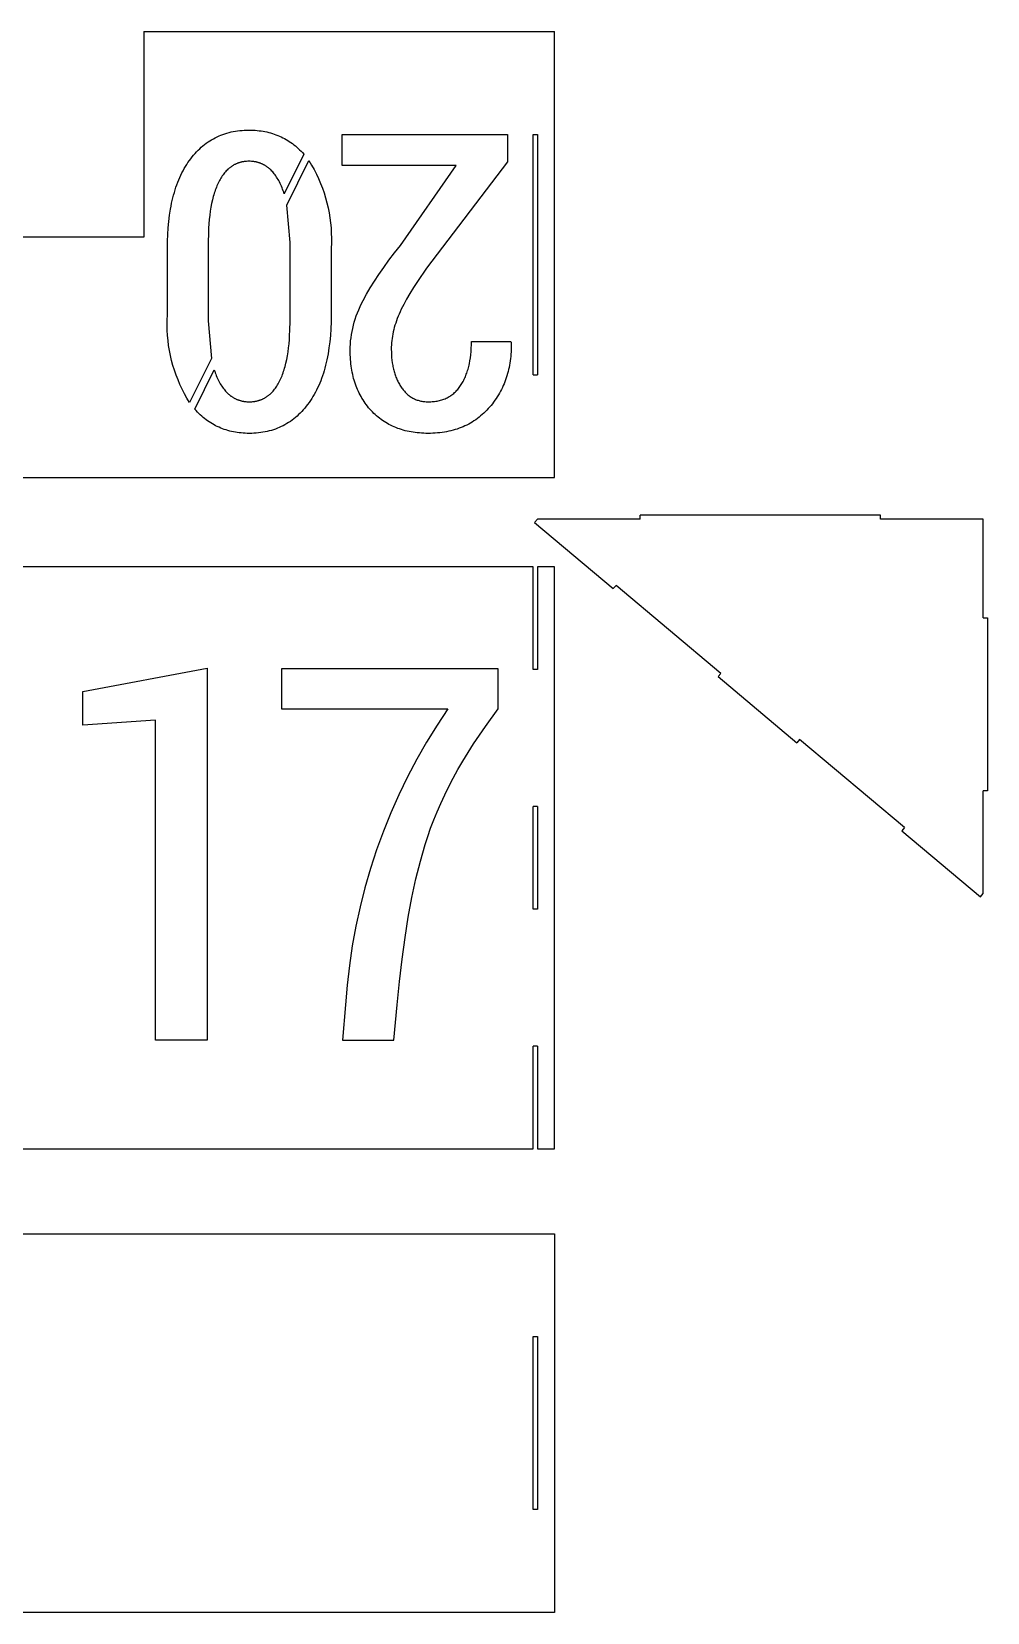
# Model space of a CAD drawing. Header units: inches. Extents: x -28 to 28, y 0 to 215.
# Drawn here: x -0.28 to 27.65, y 0.23 to 46.4 of the extents above; entities that cross this region are included whole.
import ezdxf

# ---------------------------------------------------------------- set-up
doc = ezdxf.new("R2010")
doc.units = ezdxf.units.IN
doc.header["$MEASUREMENT"] = 0
doc.layers.add('Linework', color=7, linetype='Continuous', true_color=0x000000)

msp = doc.modelspace()

# ---------------------------------------------------------------- linework, layer by layer
at = {"layer": 'Linework'}
for p, q in [((3, 46.397), (3, 40.397)), ((3, 46.397), (15, 46.397)), ((15, 33.374), (15, 46.397)), ((5.256, 43.374), (5.314, 43.396)), ((5.314, 43.396), (5.372, 43.416)), ((5.372, 43.416), (5.431, 43.434)), ((5.431, 43.434), (5.492, 43.451)), ((5.492, 43.451), (5.553, 43.466)), ((5.553, 43.466), (5.615, 43.479)), ((5.615, 43.479), (5.678, 43.49)), ((5.678, 43.49), (5.741, 43.5)), ((5.741, 43.5), (5.806, 43.507)), ((5.806, 43.507), (5.872, 43.513)), ((5.872, 43.513), (5.938, 43.518)), ((5.938, 43.518), (6.006, 43.52)), ((6.006, 43.52), (6.074, 43.521)), ((6.074, 43.521), (6.135, 43.521)), ((6.135, 43.521), (6.195, 43.519)), ((6.195, 43.519), (6.255, 43.515)), ((6.255, 43.515), (6.313, 43.51)), ((6.313, 43.51), (6.372, 43.504)), ((6.372, 43.504), (6.429, 43.497)), ((6.429, 43.497), (6.486, 43.488)), ((6.486, 43.488), (6.542, 43.477)), ((6.542, 43.477), (6.597, 43.466)), ((6.597, 43.466), (6.651, 43.453)), ((6.651, 43.453), (6.705, 43.438)), ((6.705, 43.438), (6.759, 43.423)), ((6.759, 43.423), (6.811, 43.405)), ((6.811, 43.405), (6.863, 43.387)), ((8.796, 43.397), (13.626, 43.397)), ((8.796, 42.487), (8.796, 43.397)), ((13.626, 43.397), (13.626, 42.599)), ((14.375, 36.374), (14.375, 43.397)), ((14.375, 43.397), (14.5, 43.397)), ((14.5, 43.397), (14.5, 36.374)), ((4.589, 42.934), (4.635, 42.978)), ((4.635, 42.978), (4.682, 43.021)), ((4.682, 43.021), (4.73, 43.062)), ((4.73, 43.062), (4.778, 43.101)), ((4.778, 43.101), (4.828, 43.138)), ((4.828, 43.138), (4.878, 43.174)), ((4.878, 43.174), (4.93, 43.208)), ((4.93, 43.208), (4.982, 43.24)), ((4.982, 43.24), (5.035, 43.27)), ((5.035, 43.27), (5.089, 43.299)), ((5.089, 43.299), (5.144, 43.326)), ((5.144, 43.326), (5.199, 43.351)), ((5.199, 43.351), (5.256, 43.374)), ((6.863, 43.387), (6.914, 43.367)), ((6.914, 43.367), (6.964, 43.346)), ((6.964, 43.346), (7.014, 43.323)), ((7.014, 43.323), (7.063, 43.299)), ((7.063, 43.299), (7.111, 43.274)), ((7.111, 43.274), (7.159, 43.247)), ((7.159, 43.247), (7.206, 43.219)), ((7.206, 43.219), (7.252, 43.19)), ((7.252, 43.19), (7.297, 43.159)), ((7.297, 43.159), (7.342, 43.126)), ((7.342, 43.126), (7.386, 43.093)), ((7.386, 43.093), (7.429, 43.058)), ((7.429, 43.058), (7.472, 43.022)), ((7.472, 43.022), (7.514, 42.984)), ((7.514, 42.984), (7.555, 42.945)), ((7.555, 42.945), (7.595, 42.904)), ((4.218, 42.458), (4.255, 42.517)), ((4.255, 42.517), (4.293, 42.575)), ((4.293, 42.575), (4.333, 42.631)), ((4.333, 42.631), (4.373, 42.686)), ((4.373, 42.686), (4.415, 42.739)), ((4.415, 42.739), (4.457, 42.79)), ((4.457, 42.79), (4.5, 42.84)), ((4.5, 42.84), (4.544, 42.888)), ((4.544, 42.888), (4.589, 42.934)), ((5.595, 42.479), (5.581, 42.47)), ((5.609, 42.488), (5.595, 42.479)), ((5.623, 42.496), (5.609, 42.488)), ((5.637, 42.504), (5.623, 42.496)), ((5.652, 42.512), (5.637, 42.504)), ((5.667, 42.519), (5.652, 42.512)), ((5.681, 42.526), (5.667, 42.519)), ((5.696, 42.533), (5.681, 42.526)), ((5.711, 42.54), (5.696, 42.533)), ((5.726, 42.546), (5.711, 42.54)), ((5.741, 42.552), (5.726, 42.546)), ((5.757, 42.558), (5.741, 42.552)), ((5.772, 42.563), (5.757, 42.558)), ((5.788, 42.568), (5.772, 42.563)), ((5.804, 42.573), (5.788, 42.568)), ((5.82, 42.578), (5.804, 42.573)), ((5.836, 42.582), (5.82, 42.578)), ((5.852, 42.586), (5.836, 42.582)), ((5.868, 42.59), (5.852, 42.586)), ((5.885, 42.593), (5.868, 42.59)), ((5.901, 42.596), (5.885, 42.593)), ((5.918, 42.599), (5.901, 42.596)), ((5.935, 42.601), (5.918, 42.599)), ((5.952, 42.604), (5.935, 42.601)), ((5.969, 42.605), (5.952, 42.604)), ((5.986, 42.607), (5.969, 42.605)), ((6.003, 42.608), (5.986, 42.607)), ((6.038, 42.61), (6.003, 42.608)), ((6.074, 42.611), (6.038, 42.61)), ((6.11, 42.61), (6.074, 42.611)), ((6.145, 42.608), (6.11, 42.61)), ((6.18, 42.605), (6.145, 42.608)), ((6.197, 42.604), (6.18, 42.605)), ((6.215, 42.601), (6.197, 42.604)), ((6.232, 42.599), (6.215, 42.601)), ((6.248, 42.596), (6.232, 42.599)), ((6.265, 42.593), (6.248, 42.596)), ((6.282, 42.59), (6.265, 42.593)), ((6.298, 42.586), (6.282, 42.59)), ((6.315, 42.582), (6.298, 42.586)), ((6.331, 42.578), (6.315, 42.582)), ((6.347, 42.573), (6.331, 42.578)), ((6.363, 42.568), (6.347, 42.573)), ((6.379, 42.563), (6.363, 42.568)), ((6.394, 42.558), (6.379, 42.563)), ((6.41, 42.552), (6.394, 42.558)), ((6.425, 42.546), (6.41, 42.552)), ((6.441, 42.54), (6.425, 42.546)), ((6.456, 42.533), (6.441, 42.54)), ((6.471, 42.526), (6.456, 42.533)), ((6.486, 42.519), (6.471, 42.526)), ((6.5, 42.511), (6.486, 42.519)), ((6.515, 42.503), (6.5, 42.511)), ((6.529, 42.495), (6.515, 42.503)), ((6.544, 42.487), (6.529, 42.495)), ((6.558, 42.478), (6.544, 42.487)), ((6.572, 42.469), (6.558, 42.478)), ((7.674, 42.819), (7.103, 41.661)), ((7.185, 41.328), (7.827, 42.629)), ((7.595, 42.904), (7.635, 42.863)), ((7.635, 42.863), (7.674, 42.819)), ((7.827, 42.629), (7.904, 42.501)), ((7.904, 42.501), (7.976, 42.37)), ((12.124, 42.487), (8.796, 42.487)), ((10.499, 40.151), (12.124, 42.487)), ((13.626, 42.599), (11.261, 39.489)), ((3.994, 41.999), (4.023, 42.069)), ((4.023, 42.069), (4.052, 42.138)), ((4.052, 42.138), (4.083, 42.205)), ((4.083, 42.205), (4.115, 42.27)), ((4.115, 42.27), (4.148, 42.334)), ((4.148, 42.334), (4.182, 42.397)), ((4.182, 42.397), (4.218, 42.458)), ((5.212, 42.048), (5.193, 42.011)), ((5.232, 42.083), (5.212, 42.048)), ((5.253, 42.118), (5.232, 42.083)), ((5.274, 42.151), (5.253, 42.118)), ((5.296, 42.184), (5.274, 42.151)), ((5.318, 42.215), (5.296, 42.184)), ((5.34, 42.244), (5.318, 42.215)), ((5.363, 42.273), (5.34, 42.244)), ((5.387, 42.301), (5.363, 42.273)), ((5.411, 42.327), (5.387, 42.301)), ((5.436, 42.352), (5.411, 42.327)), ((5.461, 42.376), (5.436, 42.352)), ((5.474, 42.388), (5.461, 42.376)), ((5.487, 42.399), (5.474, 42.388)), ((5.5, 42.41), (5.487, 42.399)), ((5.513, 42.421), (5.5, 42.41)), ((5.526, 42.431), (5.513, 42.421)), ((5.54, 42.441), (5.526, 42.431)), ((5.553, 42.451), (5.54, 42.441)), ((5.567, 42.461), (5.553, 42.451)), ((5.581, 42.47), (5.567, 42.461)), ((6.586, 42.46), (6.572, 42.469)), ((6.6, 42.45), (6.586, 42.46)), ((6.614, 42.441), (6.6, 42.45)), ((6.627, 42.43), (6.614, 42.441)), ((6.641, 42.42), (6.627, 42.43)), ((6.654, 42.409), (6.641, 42.42)), ((6.667, 42.398), (6.654, 42.409)), ((6.68, 42.387), (6.667, 42.398)), ((6.693, 42.375), (6.68, 42.387)), ((6.719, 42.351), (6.693, 42.375)), ((6.744, 42.326), (6.719, 42.351)), ((6.768, 42.299), (6.744, 42.326)), ((6.792, 42.272), (6.768, 42.299)), ((6.815, 42.243), (6.792, 42.272)), ((6.838, 42.213), (6.815, 42.243)), ((6.86, 42.181), (6.838, 42.213)), ((6.882, 42.149), (6.86, 42.181)), ((6.903, 42.115), (6.882, 42.149)), ((6.924, 42.081), (6.903, 42.115)), ((6.944, 42.045), (6.924, 42.081)), ((6.964, 42.008), (6.944, 42.045)), ((7.976, 42.37), (8.044, 42.238)), ((8.044, 42.238), (8.107, 42.103)), ((8.107, 42.103), (8.166, 41.965)), ((3.852, 41.546), (3.872, 41.625)), ((3.872, 41.625), (3.894, 41.703)), ((3.894, 41.703), (3.917, 41.779)), ((3.917, 41.779), (3.942, 41.854)), ((3.942, 41.854), (3.968, 41.927)), ((3.968, 41.927), (3.994, 41.999)), ((5.031, 41.579), (5.006, 41.48)), ((5.044, 41.627), (5.031, 41.579)), ((5.058, 41.675), (5.044, 41.627)), ((5.073, 41.721), (5.058, 41.675)), ((5.089, 41.765), (5.073, 41.721)), ((5.104, 41.809), (5.089, 41.765)), ((5.121, 41.852), (5.104, 41.809)), ((5.138, 41.893), (5.121, 41.852)), ((5.156, 41.933), (5.138, 41.893)), ((5.174, 41.973), (5.156, 41.933)), ((5.193, 42.011), (5.174, 41.973)), ((6.984, 41.966), (6.964, 42.008)), ((7.004, 41.923), (6.984, 41.966)), ((7.023, 41.881), (7.004, 41.923)), ((7.041, 41.837), (7.023, 41.881)), ((7.058, 41.794), (7.041, 41.837)), ((7.074, 41.75), (7.058, 41.794)), ((7.089, 41.706), (7.074, 41.75)), ((7.103, 41.661), (7.089, 41.706)), ((8.166, 41.965), (8.219, 41.826)), ((8.219, 41.826), (8.268, 41.686)), ((8.268, 41.686), (8.312, 41.543)), ((3.754, 41.038), (3.781, 41.213)), ((3.781, 41.213), (3.797, 41.299)), ((3.797, 41.299), (3.814, 41.383)), ((3.814, 41.383), (3.832, 41.465)), ((3.832, 41.465), (3.852, 41.546)), ((4.944, 41.153), (4.929, 41.035)), ((4.962, 41.266), (4.944, 41.153)), ((4.983, 41.375), (4.962, 41.266)), ((5.006, 41.48), (4.983, 41.375)), ((7.274, 40.234), (7.185, 41.328)), ((8.312, 41.543), (8.351, 41.399)), ((8.351, 41.399), (8.385, 41.254)), ((8.385, 41.254), (8.414, 41.108)), ((8.414, 41.108), (8.438, 40.961)), ((3.701, 40.474), (3.714, 40.668)), ((3.714, 40.668), (3.731, 40.856)), ((3.731, 40.856), (3.754, 41.038)), ((4.896, 40.655), (4.89, 40.519)), ((4.905, 40.786), (4.896, 40.655)), ((4.916, 40.913), (4.905, 40.786)), ((4.929, 41.035), (4.916, 40.913)), ((8.438, 40.961), (8.457, 40.813)), ((8.457, 40.813), (8.471, 40.664)), ((8.471, 40.664), (8.48, 40.515)), ((0, 40.397), (-3, 40.397)), ((3, 40.397), (0, 40.397)), ((3.691, 40.068), (3.694, 40.275)), ((3.694, 40.275), (3.701, 40.474)), ((4.89, 40.519), (4.886, 40.234)), ((4.886, 40.234), (4.886, 37.952)), ((7.274, 37.952), (7.274, 40.234)), ((8.481, 40.217), (8.474, 40.068)), ((8.48, 40.515), (8.483, 40.366)), ((8.483, 40.366), (8.481, 40.217)), ((3.691, 38.123), (3.691, 40.068)), ((8.474, 40.068), (8.474, 38.123)), ((10.01, 39.51), (10.162, 39.718)), ((10.162, 39.718), (10.325, 39.932)), ((10.325, 39.932), (10.499, 40.151)), ((9.737, 39.108), (9.868, 39.306)), ((9.868, 39.306), (10.01, 39.51)), ((11.261, 39.489), (10.996, 39.102)), ((9.507, 38.728), (9.617, 38.916)), ((9.617, 38.916), (9.737, 39.108)), ((10.88, 38.921), (10.774, 38.749)), ((10.996, 39.102), (10.88, 38.921)), ((9.28, 38.276), (9.32, 38.366)), ((9.32, 38.366), (9.362, 38.456)), ((9.362, 38.456), (9.408, 38.546)), ((9.408, 38.546), (9.507, 38.728)), ((10.558, 38.358), (10.522, 38.287)), ((10.596, 38.432), (10.558, 38.358)), ((10.679, 38.586), (10.596, 38.432)), ((10.774, 38.749), (10.679, 38.586)), ((3.683, 37.825), (3.685, 37.974)), ((3.685, 37.974), (3.691, 38.123)), ((4.886, 37.952), (4.976, 36.854)), ((7.269, 37.669), (7.274, 37.952)), ((8.472, 37.919), (8.464, 37.72)), ((8.474, 38.123), (8.472, 37.919)), ((9.126, 37.822), (9.151, 37.913)), ((9.151, 37.913), (9.179, 38.004)), ((9.179, 38.004), (9.21, 38.095)), ((9.21, 38.095), (9.243, 38.185)), ((9.243, 38.185), (9.28, 38.276)), ((10.361, 37.887), (10.34, 37.822)), ((10.383, 37.953), (10.361, 37.887)), ((10.407, 38.018), (10.383, 37.953)), ((10.433, 38.084), (10.407, 38.018)), ((10.46, 38.15), (10.433, 38.084)), ((10.49, 38.217), (10.46, 38.15)), ((10.522, 38.287), (10.49, 38.217)), ((3.687, 37.676), (3.683, 37.825)), ((3.695, 37.527), (3.687, 37.676)), ((3.709, 37.379), (3.695, 37.527)), ((7.244, 37.279), (7.255, 37.405)), ((7.255, 37.405), (7.263, 37.535)), ((7.263, 37.535), (7.269, 37.669)), ((8.452, 37.527), (8.434, 37.34)), ((8.464, 37.72), (8.452, 37.527)), ((9.045, 37.365), (9.056, 37.457)), ((9.056, 37.457), (9.069, 37.548)), ((9.069, 37.548), (9.085, 37.64)), ((9.085, 37.64), (9.104, 37.731)), ((9.104, 37.731), (9.126, 37.822)), ((10.255, 37.438), (10.247, 37.374)), ((10.265, 37.501), (10.255, 37.438)), ((10.276, 37.565), (10.265, 37.501)), ((10.289, 37.629), (10.276, 37.565)), ((10.305, 37.693), (10.289, 37.629)), ((10.321, 37.758), (10.305, 37.693)), ((10.34, 37.822), (10.321, 37.758)), ((3.728, 37.231), (3.709, 37.379)), ((3.752, 37.084), (3.728, 37.231)), ((3.781, 36.938), (3.752, 37.084)), ((3.815, 36.793), (3.781, 36.938)), ((7.198, 36.928), (7.216, 37.041)), ((7.216, 37.041), (7.231, 37.158)), ((7.231, 37.158), (7.244, 37.279)), ((8.384, 36.984), (8.368, 36.899)), ((8.411, 37.159), (8.384, 36.984)), ((8.434, 37.34), (8.411, 37.159)), ((9.032, 37.089), (9.034, 37.181)), ((9.033, 37.021), (9.032, 37.089)), ((9.035, 36.953), (9.033, 37.021)), ((9.034, 37.181), (9.038, 37.273)), ((9.038, 36.887), (9.035, 36.953)), ((9.038, 37.273), (9.045, 37.365)), ((10.236, 37.249), (10.233, 37.186)), ((10.233, 37.186), (10.233, 37.124)), ((10.233, 37.124), (10.234, 37.04)), ((10.234, 37.04), (10.237, 36.958)), ((10.241, 37.311), (10.236, 37.249)), ((10.237, 36.958), (10.243, 36.878)), ((10.247, 37.374), (10.241, 37.311)), ((12.543, 36.872), (12.554, 36.962)), ((12.554, 36.962), (12.563, 37.055)), ((12.563, 37.055), (12.569, 37.15)), ((12.569, 37.15), (12.573, 37.248)), ((12.573, 37.248), (12.574, 37.349)), ((12.574, 37.349), (13.727, 37.349)), ((13.729, 36.978), (13.724, 36.912)), ((13.727, 37.349), (13.739, 37.319)), ((13.734, 37.045), (13.729, 36.978)), ((13.737, 37.113), (13.734, 37.045)), ((13.739, 37.181), (13.737, 37.113)), ((13.739, 37.319), (13.739, 37.25)), ((13.739, 37.25), (13.739, 37.181)), ((3.854, 36.649), (3.815, 36.793)), ((3.898, 36.506), (3.854, 36.649)), ((3.947, 36.365), (3.898, 36.506)), ((4.976, 36.854), (4.339, 35.563)), ((4.491, 35.371), (5.059, 36.522)), ((5.059, 36.522), (5.073, 36.479)), ((5.073, 36.479), (5.088, 36.435)), ((7.073, 36.432), (7.088, 36.476)), ((7.088, 36.476), (7.103, 36.522)), ((7.103, 36.522), (7.117, 36.569)), ((7.117, 36.569), (7.13, 36.617)), ((7.13, 36.617), (7.155, 36.716)), ((7.155, 36.716), (7.178, 36.82)), ((7.178, 36.82), (7.198, 36.928)), ((8.271, 36.495), (8.247, 36.419)), ((8.293, 36.573), (8.271, 36.495)), ((8.313, 36.652), (8.293, 36.573)), ((8.333, 36.733), (8.313, 36.652)), ((8.351, 36.815), (8.333, 36.733)), ((8.368, 36.899), (8.351, 36.815)), ((9.042, 36.822), (9.038, 36.887)), ((9.047, 36.757), (9.042, 36.822)), ((9.054, 36.693), (9.047, 36.757)), ((9.062, 36.631), (9.054, 36.693)), ((9.071, 36.568), (9.062, 36.631)), ((9.081, 36.507), (9.071, 36.568)), ((9.092, 36.447), (9.081, 36.507)), ((10.243, 36.878), (10.25, 36.8)), ((10.25, 36.8), (10.261, 36.724)), ((10.261, 36.724), (10.273, 36.649)), ((10.273, 36.649), (10.28, 36.613)), ((10.28, 36.613), (10.287, 36.577)), ((10.287, 36.577), (10.296, 36.542)), ((10.296, 36.542), (10.304, 36.507)), ((10.304, 36.507), (10.313, 36.472)), ((10.313, 36.472), (10.323, 36.439)), ((12.45, 36.463), (12.462, 36.501)), ((12.462, 36.501), (12.474, 36.539)), ((12.474, 36.539), (12.485, 36.579)), ((12.485, 36.579), (12.495, 36.618)), ((12.495, 36.618), (12.504, 36.659)), ((12.504, 36.659), (12.513, 36.7)), ((12.513, 36.7), (12.529, 36.785)), ((12.529, 36.785), (12.543, 36.872)), ((13.661, 36.53), (13.646, 36.469)), ((13.675, 36.592), (13.661, 36.53)), ((13.687, 36.655), (13.675, 36.592)), ((13.698, 36.718), (13.687, 36.655)), ((13.708, 36.782), (13.698, 36.718)), ((13.716, 36.847), (13.708, 36.782)), ((13.724, 36.912), (13.716, 36.847)), ((4.001, 36.226), (3.947, 36.365)), ((4.059, 36.089), (4.001, 36.226)), ((4.122, 35.954), (4.059, 36.089)), ((5.088, 36.435), (5.103, 36.393)), ((5.103, 36.393), (5.12, 36.35)), ((5.12, 36.35), (5.138, 36.308)), ((5.138, 36.308), (5.156, 36.266)), ((5.156, 36.266), (5.176, 36.225)), ((5.176, 36.225), (5.196, 36.184)), ((5.196, 36.184), (5.216, 36.147)), ((5.216, 36.147), (5.236, 36.112)), ((5.236, 36.112), (5.257, 36.077)), ((5.257, 36.077), (5.278, 36.044)), ((5.278, 36.044), (5.3, 36.012)), ((5.3, 36.012), (5.322, 35.981)), ((6.846, 35.983), (6.868, 36.014)), ((6.868, 36.014), (6.889, 36.046)), ((6.889, 36.046), (6.91, 36.08)), ((6.91, 36.08), (6.931, 36.114)), ((6.931, 36.114), (6.95, 36.15)), ((6.95, 36.15), (6.97, 36.187)), ((6.97, 36.187), (6.988, 36.225)), ((6.988, 36.225), (7.007, 36.264)), ((7.007, 36.264), (7.024, 36.304)), ((7.024, 36.304), (7.041, 36.346)), ((7.041, 36.346), (7.057, 36.388)), ((7.057, 36.388), (7.073, 36.432)), ((8.112, 36.06), (8.081, 35.993)), ((8.141, 36.129), (8.112, 36.06)), ((8.17, 36.199), (8.141, 36.129)), ((8.197, 36.271), (8.17, 36.199)), ((8.223, 36.344), (8.197, 36.271)), ((8.247, 36.419), (8.223, 36.344)), ((9.105, 36.387), (9.092, 36.447)), ((9.118, 36.328), (9.105, 36.387)), ((9.133, 36.271), (9.118, 36.328)), ((9.149, 36.214), (9.133, 36.271)), ((9.167, 36.157), (9.149, 36.214)), ((9.185, 36.102), (9.167, 36.157)), ((9.205, 36.047), (9.185, 36.102)), ((9.226, 35.994), (9.205, 36.047)), ((10.323, 36.439), (10.334, 36.405)), ((10.334, 36.405), (10.345, 36.372)), ((10.345, 36.372), (10.356, 36.34)), ((10.356, 36.34), (10.368, 36.308)), ((10.368, 36.308), (10.381, 36.276)), ((10.381, 36.276), (10.394, 36.245)), ((10.394, 36.245), (10.408, 36.215)), ((10.408, 36.215), (10.422, 36.185)), ((10.422, 36.185), (10.437, 36.156)), ((10.437, 36.156), (10.452, 36.127)), ((10.452, 36.127), (10.468, 36.098)), ((10.468, 36.098), (10.485, 36.07)), ((10.485, 36.07), (10.502, 36.042)), ((10.502, 36.042), (10.519, 36.015)), ((10.519, 36.015), (10.537, 35.989)), ((12.217, 36.002), (12.237, 36.031)), ((12.237, 36.031), (12.258, 36.06)), ((12.258, 36.06), (12.277, 36.09)), ((12.277, 36.09), (12.296, 36.12)), ((12.296, 36.12), (12.314, 36.151)), ((12.314, 36.151), (12.332, 36.183)), ((12.332, 36.183), (12.349, 36.216)), ((12.349, 36.216), (12.365, 36.249)), ((12.365, 36.249), (12.381, 36.283)), ((12.381, 36.283), (12.396, 36.318)), ((12.396, 36.318), (12.41, 36.353)), ((12.41, 36.353), (12.424, 36.389)), ((12.424, 36.389), (12.438, 36.425)), ((12.438, 36.425), (12.45, 36.463)), ((13.503, 36.059), (13.477, 36.003)), ((13.527, 36.115), (13.503, 36.059)), ((13.55, 36.172), (13.527, 36.115)), ((13.572, 36.23), (13.55, 36.172)), ((13.592, 36.289), (13.572, 36.23)), ((13.611, 36.348), (13.592, 36.289)), ((13.629, 36.408), (13.611, 36.348)), ((13.646, 36.469), (13.629, 36.408)), ((14.375, 36.374), (14.5, 36.374)), ((4.19, 35.821), (4.122, 35.954)), ((4.262, 35.691), (4.19, 35.821)), ((4.339, 35.563), (4.262, 35.691)), ((5.322, 35.981), (5.345, 35.951)), ((5.345, 35.951), (5.368, 35.923)), ((5.368, 35.923), (5.392, 35.895)), ((5.392, 35.895), (5.416, 35.869)), ((5.416, 35.869), (5.441, 35.844)), ((5.441, 35.844), (5.467, 35.82)), ((5.467, 35.82), (5.48, 35.809)), ((5.48, 35.809), (5.493, 35.797)), ((5.493, 35.797), (5.506, 35.786)), ((5.506, 35.786), (5.519, 35.776)), ((5.519, 35.776), (5.532, 35.765)), ((5.532, 35.765), (5.546, 35.755)), ((5.546, 35.755), (5.56, 35.746)), ((5.56, 35.746), (5.574, 35.736)), ((5.574, 35.736), (5.588, 35.727)), ((5.588, 35.727), (5.602, 35.718)), ((5.602, 35.718), (5.616, 35.709)), ((5.616, 35.709), (5.63, 35.701)), ((5.63, 35.701), (5.645, 35.693)), ((5.645, 35.693), (5.659, 35.685)), ((5.659, 35.685), (5.674, 35.678)), ((5.674, 35.678), (5.689, 35.671)), ((5.689, 35.671), (5.704, 35.664)), ((5.704, 35.664), (5.719, 35.657)), ((5.719, 35.657), (5.734, 35.651)), ((5.734, 35.651), (5.75, 35.645)), ((5.75, 35.645), (5.765, 35.639)), ((5.765, 35.639), (5.781, 35.634)), ((5.781, 35.634), (5.797, 35.629)), ((5.797, 35.629), (5.813, 35.624)), ((5.813, 35.624), (5.829, 35.62)), ((5.829, 35.62), (5.845, 35.615)), ((5.845, 35.615), (5.861, 35.611)), ((5.861, 35.611), (5.878, 35.608)), ((5.878, 35.608), (5.895, 35.604)), ((5.895, 35.604), (5.911, 35.601)), ((5.911, 35.601), (5.928, 35.599)), ((5.928, 35.599), (5.945, 35.596)), ((5.945, 35.596), (5.962, 35.594)), ((5.962, 35.594), (5.98, 35.592)), ((5.98, 35.592), (6.014, 35.589)), ((6.014, 35.589), (6.05, 35.587)), ((6.05, 35.587), (6.086, 35.587)), ((6.086, 35.587), (6.122, 35.587)), ((6.122, 35.587), (6.157, 35.589)), ((6.157, 35.589), (6.192, 35.592)), ((6.192, 35.592), (6.209, 35.594)), ((6.209, 35.594), (6.226, 35.596)), ((6.226, 35.596), (6.243, 35.599)), ((6.243, 35.599), (6.26, 35.601)), ((6.26, 35.601), (6.277, 35.605)), ((6.277, 35.605), (6.293, 35.608)), ((6.293, 35.608), (6.31, 35.612)), ((6.31, 35.612), (6.326, 35.615)), ((6.326, 35.615), (6.342, 35.62)), ((6.342, 35.62), (6.358, 35.624)), ((6.358, 35.624), (6.374, 35.629)), ((6.374, 35.629), (6.39, 35.634)), ((6.39, 35.634), (6.406, 35.64)), ((6.406, 35.64), (6.421, 35.645)), ((6.421, 35.645), (6.436, 35.651)), ((6.436, 35.651), (6.452, 35.658)), ((6.452, 35.658), (6.467, 35.664)), ((6.467, 35.664), (6.482, 35.671)), ((6.482, 35.671), (6.497, 35.678)), ((6.497, 35.678), (6.511, 35.686)), ((6.511, 35.686), (6.526, 35.694)), ((6.526, 35.694), (6.54, 35.702)), ((6.54, 35.702), (6.554, 35.71)), ((6.554, 35.71), (6.569, 35.719)), ((6.569, 35.719), (6.583, 35.728)), ((6.583, 35.728), (6.596, 35.737)), ((6.596, 35.737), (6.61, 35.746)), ((6.61, 35.746), (6.624, 35.756)), ((6.624, 35.756), (6.637, 35.766)), ((6.637, 35.766), (6.651, 35.777)), ((6.651, 35.777), (6.664, 35.787)), ((6.664, 35.787), (6.677, 35.798)), ((6.677, 35.798), (6.69, 35.81)), ((6.69, 35.81), (6.703, 35.821)), ((6.703, 35.821), (6.715, 35.833)), ((6.715, 35.833), (6.728, 35.845)), ((6.728, 35.845), (6.753, 35.87)), ((6.753, 35.87), (6.777, 35.897)), ((6.777, 35.897), (6.8, 35.924)), ((6.8, 35.924), (6.823, 35.953)), ((6.823, 35.953), (6.846, 35.983)), ((7.83, 35.563), (7.789, 35.508)), ((7.87, 35.62), (7.83, 35.563)), ((7.908, 35.678), (7.87, 35.62)), ((7.945, 35.738), (7.908, 35.678)), ((7.981, 35.8), (7.945, 35.738)), ((8.016, 35.863), (7.981, 35.8)), ((8.049, 35.927), (8.016, 35.863)), ((8.081, 35.993), (8.049, 35.927)), ((9.248, 35.941), (9.226, 35.994)), ((9.271, 35.889), (9.248, 35.941)), ((9.296, 35.838), (9.271, 35.889)), ((9.322, 35.787), (9.296, 35.838)), ((9.348, 35.738), (9.322, 35.787)), ((9.376, 35.689), (9.348, 35.738)), ((9.406, 35.641), (9.376, 35.689)), ((9.436, 35.594), (9.406, 35.641)), ((9.468, 35.548), (9.436, 35.594)), ((9.501, 35.503), (9.468, 35.548)), ((10.537, 35.989), (10.556, 35.964)), ((10.556, 35.964), (10.575, 35.939)), ((10.575, 35.939), (10.594, 35.915)), ((10.594, 35.915), (10.614, 35.892)), ((10.614, 35.892), (10.634, 35.87)), ((10.634, 35.87), (10.655, 35.848)), ((10.655, 35.848), (10.676, 35.828)), ((10.676, 35.828), (10.698, 35.808)), ((10.698, 35.808), (10.72, 35.789)), ((10.72, 35.789), (10.742, 35.771)), ((10.742, 35.771), (10.765, 35.754)), ((10.765, 35.754), (10.788, 35.738)), ((10.788, 35.738), (10.811, 35.722)), ((10.811, 35.722), (10.836, 35.708)), ((10.836, 35.708), (10.86, 35.694)), ((10.86, 35.694), (10.885, 35.681)), ((10.885, 35.681), (10.91, 35.669)), ((10.91, 35.669), (10.936, 35.658)), ((10.936, 35.658), (10.962, 35.647)), ((10.962, 35.647), (10.989, 35.637)), ((10.989, 35.637), (11.016, 35.629)), ((11.016, 35.629), (11.043, 35.621)), ((11.043, 35.621), (11.071, 35.614)), ((11.071, 35.614), (11.099, 35.607)), ((11.099, 35.607), (11.128, 35.602)), ((11.128, 35.602), (11.157, 35.597)), ((11.157, 35.597), (11.186, 35.593)), ((11.186, 35.593), (11.216, 35.591)), ((11.216, 35.591), (11.247, 35.588)), ((11.247, 35.588), (11.277, 35.587)), ((11.277, 35.587), (11.309, 35.587)), ((11.309, 35.587), (11.348, 35.587)), ((11.348, 35.587), (11.386, 35.589)), ((11.386, 35.589), (11.424, 35.591)), ((11.424, 35.591), (11.462, 35.594)), ((11.462, 35.594), (11.499, 35.598)), ((11.499, 35.598), (11.535, 35.603)), ((11.535, 35.603), (11.57, 35.609)), ((11.57, 35.609), (11.605, 35.616)), ((11.605, 35.616), (11.639, 35.624)), ((11.639, 35.624), (11.673, 35.633)), ((11.673, 35.633), (11.706, 35.643)), ((11.706, 35.643), (11.739, 35.653)), ((11.739, 35.653), (11.77, 35.665)), ((11.77, 35.665), (11.802, 35.677)), ((11.802, 35.677), (11.832, 35.691)), ((11.832, 35.691), (11.862, 35.705)), ((11.862, 35.705), (11.891, 35.72)), ((11.891, 35.72), (11.92, 35.736)), ((11.92, 35.736), (11.948, 35.754)), ((11.948, 35.754), (11.976, 35.772)), ((11.976, 35.772), (12.003, 35.79)), ((12.003, 35.79), (12.029, 35.81)), ((12.029, 35.81), (12.055, 35.831)), ((12.055, 35.831), (12.08, 35.853)), ((12.08, 35.853), (12.104, 35.875)), ((12.104, 35.875), (12.128, 35.899)), ((12.128, 35.899), (12.151, 35.924)), ((12.151, 35.924), (12.173, 35.949)), ((12.173, 35.949), (12.195, 35.975)), ((12.195, 35.975), (12.217, 36.002)), ((13.223, 35.58), (13.185, 35.53)), ((13.259, 35.631), (13.223, 35.58)), ((13.294, 35.682), (13.259, 35.631)), ((13.328, 35.734), (13.294, 35.682)), ((13.361, 35.786), (13.328, 35.734)), ((13.392, 35.839), (13.361, 35.786)), ((13.421, 35.893), (13.392, 35.839)), ((13.45, 35.948), (13.421, 35.893)), ((13.477, 36.003), (13.45, 35.948)), ((4.53, 35.328), (4.491, 35.371)), ((4.57, 35.286), (4.53, 35.328)), ((4.61, 35.245), (4.57, 35.286)), ((4.651, 35.206), (4.61, 35.245)), ((4.693, 35.168), (4.651, 35.206)), ((4.736, 35.131), (4.693, 35.168)), ((4.779, 35.096), (4.736, 35.131)), ((4.823, 35.062), (4.779, 35.096)), ((7.383, 35.089), (7.333, 35.051)), ((7.431, 35.129), (7.383, 35.089)), ((7.479, 35.17), (7.431, 35.129)), ((7.526, 35.213), (7.479, 35.17)), ((7.572, 35.258), (7.526, 35.213)), ((7.617, 35.304), (7.572, 35.258)), ((7.662, 35.352), (7.617, 35.304)), ((7.705, 35.403), (7.662, 35.352)), ((7.748, 35.454), (7.705, 35.403)), ((7.789, 35.508), (7.748, 35.454)), ((9.535, 35.458), (9.501, 35.503)), ((9.57, 35.414), (9.535, 35.458)), ((9.607, 35.372), (9.57, 35.414)), ((9.644, 35.33), (9.607, 35.372)), ((9.683, 35.289), (9.644, 35.33)), ((9.722, 35.249), (9.683, 35.289)), ((9.763, 35.211), (9.722, 35.249)), ((9.804, 35.174), (9.763, 35.211)), ((9.846, 35.138), (9.804, 35.174)), ((9.889, 35.104), (9.846, 35.138)), ((9.933, 35.07), (9.889, 35.104)), ((12.748, 35.097), (12.698, 35.061)), ((12.796, 35.134), (12.748, 35.097)), ((12.843, 35.172), (12.796, 35.134)), ((12.889, 35.212), (12.843, 35.172)), ((12.934, 35.253), (12.889, 35.212)), ((12.979, 35.296), (12.934, 35.253)), ((13.022, 35.34), (12.979, 35.296)), ((13.064, 35.386), (13.022, 35.34)), ((13.106, 35.433), (13.064, 35.386)), ((13.146, 35.481), (13.106, 35.433)), ((13.185, 35.53), (13.146, 35.481)), ((4.867, 35.03), (4.823, 35.062)), ((4.913, 34.999), (4.867, 35.03)), ((4.959, 34.969), (4.913, 34.999)), ((5.006, 34.941), (4.959, 34.969)), ((5.053, 34.914), (5.006, 34.941)), ((5.101, 34.888), (5.053, 34.914)), ((5.15, 34.864), (5.101, 34.888)), ((5.199, 34.841), (5.15, 34.864)), ((5.25, 34.82), (5.199, 34.841)), ((5.3, 34.8), (5.25, 34.82)), ((5.352, 34.781), (5.3, 34.8)), ((5.404, 34.764), (5.352, 34.781)), ((5.457, 34.748), (5.404, 34.764)), ((5.511, 34.733), (5.457, 34.748)), ((5.565, 34.72), (5.511, 34.733)), ((5.62, 34.709), (5.565, 34.72)), ((5.676, 34.698), (5.62, 34.709)), ((5.733, 34.689), (5.676, 34.698)), ((5.79, 34.682), (5.733, 34.689)), ((5.847, 34.675), (5.79, 34.682)), ((5.906, 34.671), (5.847, 34.675)), ((5.965, 34.667), (5.906, 34.671)), ((6.025, 34.665), (5.965, 34.667)), ((6.086, 34.664), (6.025, 34.665)), ((6.154, 34.665), (6.086, 34.664)), ((6.221, 34.668), (6.154, 34.665)), ((6.288, 34.672), (6.221, 34.668)), ((6.354, 34.678), (6.288, 34.672)), ((6.418, 34.686), (6.354, 34.678)), ((6.482, 34.696), (6.418, 34.686)), ((6.545, 34.707), (6.482, 34.696)), ((6.607, 34.721), (6.545, 34.707)), ((6.668, 34.736), (6.607, 34.721)), ((6.729, 34.752), (6.668, 34.736)), ((6.788, 34.771), (6.729, 34.752)), ((6.847, 34.791), (6.788, 34.771)), ((6.904, 34.813), (6.847, 34.791)), ((6.961, 34.836), (6.904, 34.813)), ((7.017, 34.862), (6.961, 34.836)), ((7.072, 34.889), (7.017, 34.862)), ((7.126, 34.918), (7.072, 34.889)), ((7.179, 34.949), (7.126, 34.918)), ((7.231, 34.981), (7.179, 34.949)), ((7.283, 35.015), (7.231, 34.981)), ((7.333, 35.051), (7.283, 35.015)), ((9.978, 35.039), (9.933, 35.07)), ((10.023, 35.008), (9.978, 35.039)), ((10.07, 34.979), (10.023, 35.008)), ((10.117, 34.951), (10.07, 34.979)), ((10.165, 34.924), (10.117, 34.951)), ((10.214, 34.899), (10.165, 34.924)), ((10.264, 34.875), (10.214, 34.899)), ((10.315, 34.852), (10.264, 34.875)), ((10.366, 34.831), (10.315, 34.852)), ((10.419, 34.811), (10.366, 34.831)), ((10.472, 34.792), (10.419, 34.811)), ((10.526, 34.774), (10.472, 34.792)), ((10.581, 34.758), (10.526, 34.774)), ((10.637, 34.743), (10.581, 34.758)), ((10.694, 34.729), (10.637, 34.743)), ((10.751, 34.717), (10.694, 34.729)), ((10.81, 34.706), (10.751, 34.717)), ((10.869, 34.696), (10.81, 34.706)), ((10.929, 34.688), (10.869, 34.696)), ((10.99, 34.681), (10.929, 34.688)), ((11.052, 34.675), (10.99, 34.681)), ((11.115, 34.67), (11.052, 34.675)), ((11.179, 34.667), (11.115, 34.67)), ((11.243, 34.665), (11.179, 34.667)), ((11.309, 34.664), (11.243, 34.665)), ((11.379, 34.665), (11.309, 34.664)), ((11.449, 34.667), (11.379, 34.665)), ((11.518, 34.671), (11.449, 34.667)), ((11.586, 34.676), (11.518, 34.671)), ((11.653, 34.683), (11.586, 34.676)), ((11.719, 34.691), (11.653, 34.683)), ((11.785, 34.701), (11.719, 34.691)), ((11.849, 34.712), (11.785, 34.701)), ((11.912, 34.725), (11.849, 34.712)), ((11.974, 34.739), (11.912, 34.725)), ((12.036, 34.755), (11.974, 34.739)), ((12.096, 34.773), (12.036, 34.755)), ((12.156, 34.791), (12.096, 34.773)), ((12.214, 34.812), (12.156, 34.791)), ((12.272, 34.833), (12.214, 34.812)), ((12.328, 34.857), (12.272, 34.833)), ((12.384, 34.881), (12.328, 34.857)), ((12.439, 34.908), (12.384, 34.881)), ((12.493, 34.935), (12.439, 34.908)), ((12.546, 34.965), (12.493, 34.935)), ((12.597, 34.995), (12.546, 34.965)), ((12.648, 35.028), (12.597, 34.995)), ((12.698, 35.061), (12.648, 35.028)), ((-15, 33.374), (15, 33.374)), ((14.5, 32.154), (14.42, 32.058)), ((14.42, 32.058), (16.718, 30.13)), ((17.5, 32.154), (14.5, 32.154)), ((24.523, 32.279), (17.5, 32.279)), ((17.5, 32.154), (17.5, 32.279)), ((24.523, 32.154), (24.523, 32.279)), ((27.523, 32.154), (24.523, 32.154)), ((27.523, 29.279), (27.523, 32.154)), ((14.375, 30.765), (-14.375, 30.765)), ((14.375, 27.765), (14.375, 30.765)), ((14.5, 30.765), (14.5, 27.765)), ((15, 30.765), (14.5, 30.765)), ((15, 13.765), (15, 30.765)), ((16.798, 30.226), (16.718, 30.13)), ((19.862, 27.654), (16.798, 30.226)), ((27.523, 29.279), (27.648, 29.279)), ((27.648, 29.279), (27.648, 24.226)), ((1.225, 27.121), (4.852, 27.806)), ((4.852, 27.806), (4.852, 16.94)), ((13.355, 27.784), (7.025, 27.784)), ((7.025, 27.784), (7.025, 26.622)), ((13.355, 26.622), (13.355, 27.784)), ((14.5, 27.765), (14.375, 27.765)), ((19.862, 27.654), (19.782, 27.559)), ((19.782, 27.559), (22.08, 25.63)), ((1.225, 26.146), (1.225, 27.121)), ((7.025, 26.622), (11.888, 26.622)), ((11.888, 26.622), (11.568, 26.14)), ((12.982, 26.107), (13.355, 26.622)), ((3.347, 26.287), (1.225, 26.146)), ((3.347, 16.94), (3.347, 26.287)), ((11.568, 26.14), (11.264, 25.647)), ((12.806, 25.852), (12.982, 26.107)), ((11.264, 25.647), (10.977, 25.145)), ((12.478, 25.345), (12.638, 25.598)), ((12.638, 25.598), (12.806, 25.852)), ((22.16, 25.726), (22.08, 25.63)), ((25.225, 23.155), (22.16, 25.726)), ((10.977, 25.145), (10.707, 24.633)), ((12.181, 24.844), (12.326, 25.094)), ((12.326, 25.094), (12.478, 25.345)), ((10.707, 24.633), (10.455, 24.112)), ((11.914, 24.348), (12.044, 24.596)), ((12.044, 24.596), (12.181, 24.844)), ((10.455, 24.112), (10.22, 23.583)), ((11.678, 23.858), (11.792, 24.103)), ((11.792, 24.103), (11.914, 24.348)), ((27.523, 21.226), (27.523, 24.226)), ((27.648, 24.226), (27.523, 24.226)), ((10.22, 23.583), (10.003, 23.046)), ((11.473, 23.373), (11.571, 23.615)), ((11.571, 23.615), (11.678, 23.858)), ((14.375, 20.765), (14.375, 23.765)), ((14.5, 23.765), (14.375, 23.765)), ((14.5, 23.765), (14.5, 20.765)), ((11.298, 22.894), (11.381, 23.133)), ((11.381, 23.133), (11.473, 23.373)), ((25.225, 23.155), (25.144, 23.059)), ((10.003, 23.046), (9.805, 22.502)), ((11.151, 22.416), (11.222, 22.656)), ((11.222, 22.656), (11.298, 22.894)), ((25.144, 23.059), (27.442, 21.131)), ((9.805, 22.502), (9.625, 21.952)), ((10.954, 21.653), (11.083, 22.169)), ((11.083, 22.169), (11.151, 22.416)), ((9.625, 21.952), (9.463, 21.396)), ((9.463, 21.396), (9.32, 20.835)), ((10.836, 21.11), (10.954, 21.653)), ((9.32, 20.835), (9.197, 20.27)), ((10.729, 20.539), (10.836, 21.11)), ((27.442, 21.131), (27.523, 21.226)), ((10.633, 19.94), (10.729, 20.539)), ((14.5, 20.765), (14.375, 20.765)), ((9.197, 20.27), (9.092, 19.7)), ((10.546, 19.313), (10.633, 19.94)), ((9.092, 19.7), (9.007, 19.128)), ((9.007, 19.128), (8.941, 18.553)), ((10.471, 18.658), (10.546, 19.313)), ((8.941, 18.553), (8.894, 17.976)), ((10.406, 17.976), (10.471, 18.658)), ((8.894, 17.976), (8.805, 16.94)), ((10.309, 16.94), (10.406, 17.976)), ((4.852, 16.94), (3.347, 16.94)), ((8.805, 16.94), (10.309, 16.94)), ((14.375, 13.765), (14.375, 16.765)), ((14.5, 16.765), (14.375, 16.765)), ((14.5, 16.765), (14.5, 13.765)), ((-14.375, 13.765), (14.375, 13.765)), ((14.5, 13.765), (15, 13.765)), ((-15, 11.284), (15, 11.284)), ((15, 11.284), (15, 0.232)), ((14.375, 8.284), (14.5, 8.284)), ((14.375, 3.232), (14.375, 8.284)), ((14.5, 8.284), (14.5, 3.232)), ((14.5, 3.232), (14.375, 3.232)), ((14.375, 0.232), (-14.375, 0.232)), ((14.5, 0.232), (14.375, 0.232)), ((15, 0.232), (14.5, 0.232))]:
    msp.add_line(p, q, dxfattribs=at)

doc.saveas('drawing.dxf')
